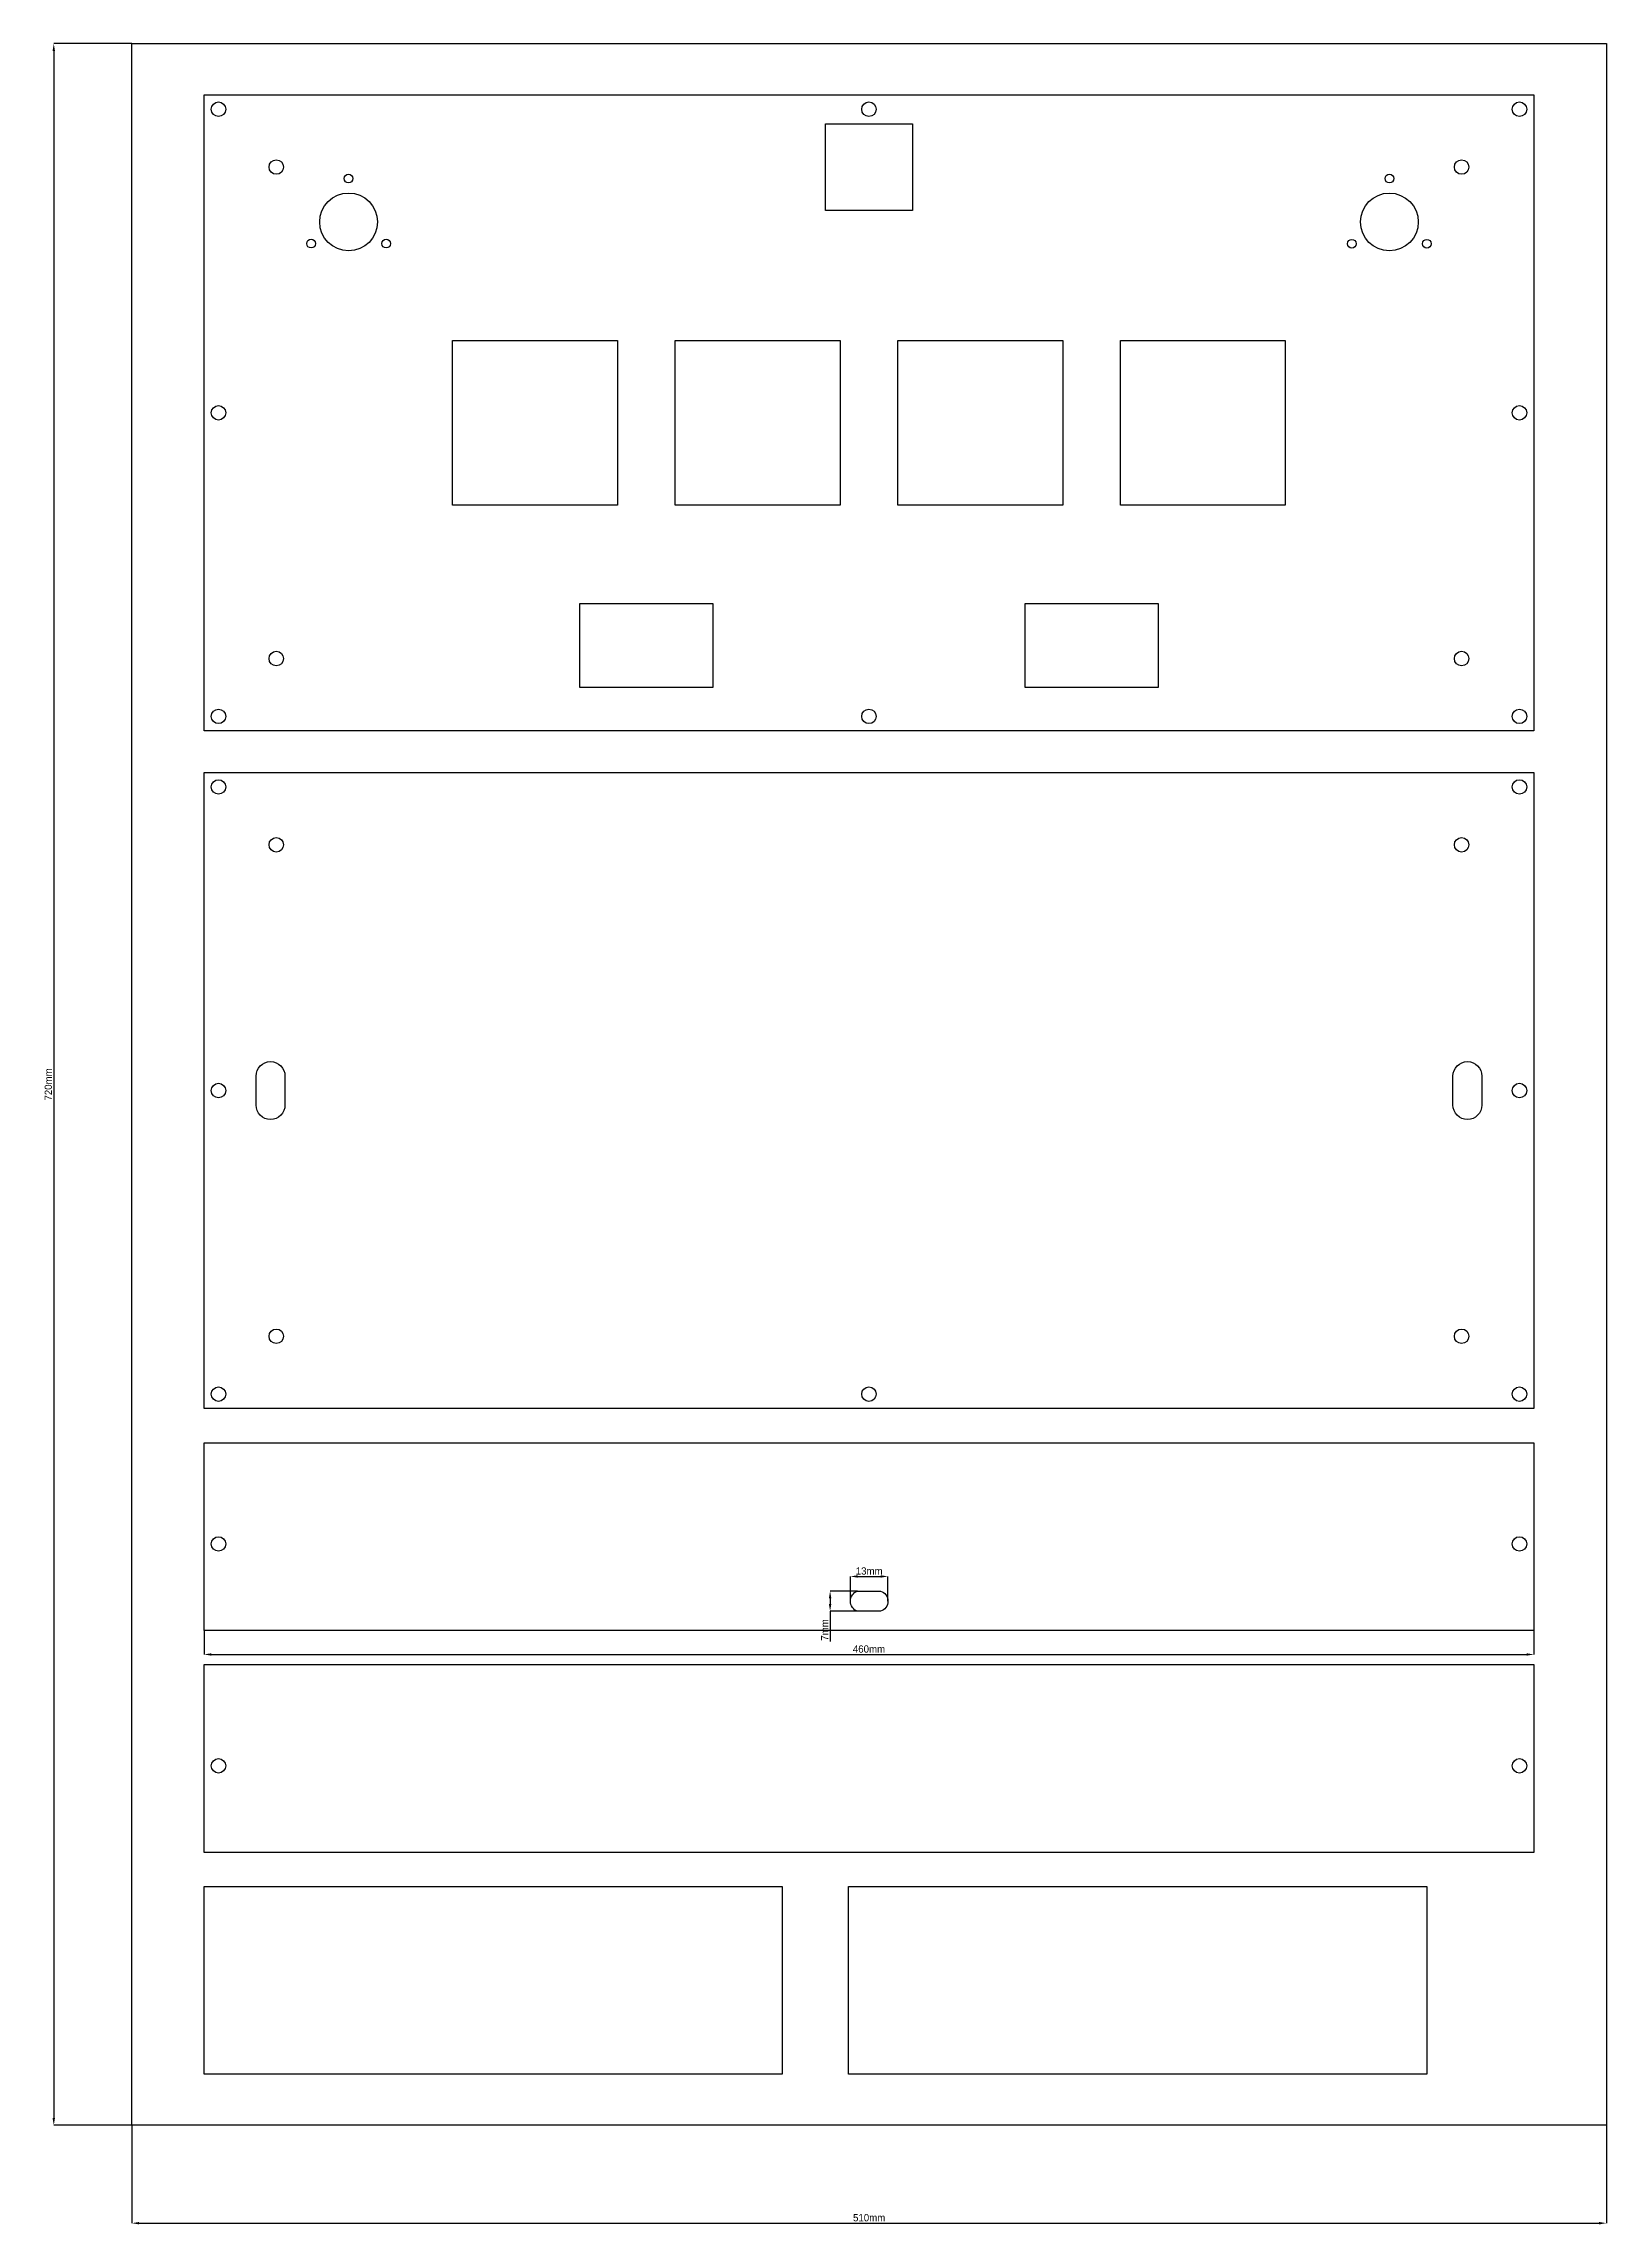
# Model space of a CAD drawing. Header units: millimetres. Extents: x -442 to 98, y -293 to 461.
import ezdxf

# ---------------------------------------------------------------- set-up
doc = ezdxf.new("R2010")
doc.units = ezdxf.units.MM
doc.layers.add('Corte A (3mm Acr. Negro)', color=210, linetype='Continuous')
doc.layers.add('Corte B (5mm Acr. Transp.) Todo Junto', color=210, linetype='Continuous')
doc.dimstyles.new('ISO-25', dxfattribs={"dimtxt": 2.5, "dimasz": 2.5, "dimexe": 1.25, "dimexo": 0.625, "dimtad": 1, "dimtxsty": 'Standard', "dimcen": 2.5, "dimadec": 0, "dimazin": 0, "dimtfac": 1, "dimtmove": 0, "dimatfit": 3, "dimfxl": 1, "dimarcsym": 0})

# ---------------------------------------------------------------- blocks, each defined once
blk = doc.blocks.new('*D3')
at = {"layer": 'Corte A (3mm Acr. Negro)', "color": 0, "lineweight": -2, "transparency": 16777216}
for p, q in [((-411.73, 460.89), (-438.76, 460.89)), ((-438.76, 458.39), (-438.76, -256.61)), ((-411.73, -259.11), (-438.76, -259.11))]:
    blk.add_line(p, q, dxfattribs=at)
at = {"layer": 'Corte A (3mm Acr. Negro)', "color": 0, "transparency": 16777216}
for points in [[(-439.18, 458.39), (-438.35, 458.39), (-438.76, 460.89)], [(-439.18, -256.61), (-438.35, -256.61), (-438.76, -259.11)]]:
    blk.add_solid(points, dxfattribs=at)
at = {"layer": 'Defpoints', "color": 0, "transparency": 16777216}
for p in [(-411.73, 460.89), (-438.76, -259.11), (-411.73, -259.11)]:
    blk.add_point(p, dxfattribs=at)
at = {"layer": 'Corte A (3mm Acr. Negro)', "color": 0, "transparency": 16777216, "insert": (-440.64, 100.89), "char_height": 2.5, "attachment_point": 5, "rotation": 90}
blk.add_mtext('720mm', dxfattribs=at)
blk = doc.blocks.new('*D4')
at = {"layer": 'Corte A (3mm Acr. Negro)', "color": 0, "lineweight": -2, "transparency": 16777216}
for p, q in [((-411.73, -259.11), (-411.73, -292.97)), ((98.27, -259.11), (98.27, -292.97)), ((-409.23, -292.97), (95.77, -292.97))]:
    blk.add_line(p, q, dxfattribs=at)
at = {"layer": 'Corte A (3mm Acr. Negro)', "color": 0, "transparency": 16777216}
for points in [[(-409.23, -292.55), (-409.23, -293.39), (-411.73, -292.97)], [(95.77, -292.55), (95.77, -293.39), (98.27, -292.97)]]:
    blk.add_solid(points, dxfattribs=at)
at = {"layer": 'Defpoints', "color": 0, "transparency": 16777216}
for p in [(-411.73, -259.11), (98.27, -259.11), (98.27, -292.97)]:
    blk.add_point(p, dxfattribs=at)
at = {"layer": 'Corte A (3mm Acr. Negro)', "color": 0, "transparency": 16777216, "insert": (-156.73, -291.09), "char_height": 2.5, "attachment_point": 5}
blk.add_mtext('510mm', dxfattribs=at)
blk = doc.blocks.new('*D5')
at = {"layer": 'Corte A (3mm Acr. Negro)', "color": 0, "lineweight": -2, "transparency": 16777216}
for p, q in [((-160.78, -74.33), (-170.24, -74.33)), ((-170.24, -76.83), (-170.24, -78.83)), ((-160.78, -81.33), (-170.24, -81.33)), ((-170.24, -81.33), (-170.24, -91.75))]:
    blk.add_line(p, q, dxfattribs=at)
at = {"layer": 'Corte A (3mm Acr. Negro)', "color": 0, "transparency": 16777216}
for points in [[(-170.65, -76.83), (-169.82, -76.83), (-170.24, -74.33)], [(-170.65, -78.83), (-169.82, -78.83), (-170.24, -81.33)]]:
    blk.add_solid(points, dxfattribs=at)
at = {"layer": 'Defpoints', "color": 0, "transparency": 16777216}
for p in [(-160.78, -74.33), (-170.24, -81.33), (-160.78, -81.33)]:
    blk.add_point(p, dxfattribs=at)
at = {"layer": 'Corte A (3mm Acr. Negro)', "color": 0, "transparency": 16777216, "insert": (-172.11, -87.79), "char_height": 2.5, "attachment_point": 5, "rotation": 90}
blk.add_mtext('7mm', dxfattribs=at)
blk = doc.blocks.new('*D11')
at = {"layer": 'Corte A (3mm Acr. Negro)', "color": 0, "lineweight": -2, "transparency": 16777216}
for p, q in [((-386.79, -88.03), (-386.79, -96.26)), ((73.21, -88.03), (73.21, -96.26)), ((-384.29, -96.26), (70.71, -96.26))]:
    blk.add_line(p, q, dxfattribs=at)
at = {"layer": 'Corte A (3mm Acr. Negro)', "color": 0, "transparency": 16777216}
for points in [[(-384.29, -95.85), (-384.29, -96.68), (-386.79, -96.26)], [(70.71, -95.85), (70.71, -96.68), (73.21, -96.26)]]:
    blk.add_solid(points, dxfattribs=at)
at = {"layer": 'Defpoints', "color": 0, "transparency": 16777216}
for p in [(-386.79, -88.03), (73.21, -88.03), (73.21, -96.26)]:
    blk.add_point(p, dxfattribs=at)
at = {"layer": 'Corte A (3mm Acr. Negro)', "color": 0, "transparency": 16777216, "insert": (-156.79, -94.39), "char_height": 2.5, "attachment_point": 5}
blk.add_mtext('460mm', dxfattribs=at)
blk = doc.blocks.new('*D12')
at = {"layer": 'Corte A (3mm Acr. Negro)', "color": 0, "lineweight": -2, "transparency": 16777216}
for p, q in [((-163.22, -77.83), (-163.22, -69.28)), ((-160.72, -69.28), (-152.72, -69.28)), ((-150.22, -77.83), (-150.22, -69.28))]:
    blk.add_line(p, q, dxfattribs=at)
at = {"layer": 'Corte A (3mm Acr. Negro)', "color": 0, "transparency": 16777216}
for points in [[(-160.72, -68.87), (-160.72, -69.7), (-163.22, -69.28)], [(-152.72, -68.87), (-152.72, -69.7), (-150.22, -69.28)]]:
    blk.add_solid(points, dxfattribs=at)
at = {"layer": 'Defpoints', "color": 0, "transparency": 16777216}
for p in [(-150.22, -69.28), (-163.22, -77.83), (-150.22, -77.83)]:
    blk.add_point(p, dxfattribs=at)
at = {"layer": 'Corte A (3mm Acr. Negro)', "color": 0, "transparency": 16777216, "insert": (-156.72, -67.41), "char_height": 2.5, "attachment_point": 5}
blk.add_mtext('13mm', dxfattribs=at)

msp = doc.modelspace()

# ---------------------------------------------------------------- linework, layer by layer
at = {"layer": 'Corte A (3mm Acr. Negro)'}
for points in [[(-411.732, 460.888), (98.273, 460.888), (98.273, -259.109), (-411.732, -259.109)], [(-386.792, 208.776), (73.208, 208.776), (73.208, -11.224), (-386.792, -11.224)], [(-386.792, -23.032), (73.208, -23.032), (73.208, -88.032), (-386.792, -88.032)], [(-386.792, -99.784), (73.208, -99.784), (73.208, -164.784), (-386.792, -164.784)], [(-386.792, -241.477), (-386.792, -176.477), (-186.792, -176.477), (-186.792, -241.477)], [(-163.864, -241.477), (-163.864, -176.477), (36.136, -176.477), (36.136, -241.477)]]:
    msp.add_lwpolyline(points, close=True, dxfattribs=at)
for points in [[(-368.792, 103.776, -1), (-358.792, 103.776), (-358.792, 93.776, -1), (-368.792, 93.776)], [(45.208, 103.776, -1), (55.208, 103.776), (55.208, 93.776, -1), (45.208, 93.776)], [(-152.807, -74.33, -0.7387434), (-152.807, -81.33), (-160.777, -81.33, -0.6974337), (-160.777, -74.33)]]:
    msp.add_lwpolyline(points, format="xyb", close=True, dxfattribs=at)
for centre in [(-381.792, 438.195), (-381.792, 438.195), (-381.792, 438.195), (-381.792, 438.195), (-156.792, 438.195), (68.208, 438.195), (68.208, 438.195), (68.208, 438.195), (68.208, 438.195), (-361.792, 418.195), (-361.792, 418.195), (-361.792, 418.195), (-361.792, 418.195), (48.208, 418.195), (48.208, 418.195), (48.208, 418.195), (48.208, 418.195), (-381.792, 333.195), (-381.792, 333.195), (-381.792, 333.195), (-381.792, 333.195), (68.208, 333.195), (68.208, 333.195), (68.208, 333.195), (68.208, 333.195), (-361.792, 248.195), (-361.792, 248.195), (-361.792, 248.195), (-361.792, 248.195), (48.208, 248.195), (48.208, 248.195), (48.208, 248.195), (48.208, 248.195), (-381.792, 228.195), (-381.792, 228.195), (-381.792, 228.195), (-381.792, 228.195), (-156.792, 228.195), (68.208, 228.195), (68.208, 228.195), (68.208, 228.195), (68.208, 228.195), (-381.792, 203.776), (-381.792, 203.776), (-381.792, 203.776), (-381.792, 203.776), (68.208, 203.776), (68.208, 203.776), (68.208, 203.776), (68.208, 203.776), (-361.792, 183.776), (-361.792, 183.776), (-361.792, 183.776), (-361.792, 183.776), (48.208, 183.776), (48.208, 183.776), (48.208, 183.776), (48.208, 183.776), (-381.792, 98.776), (-381.792, 98.776), (-381.792, 98.776), (-381.792, 98.776), (68.208, 98.776), (68.208, 98.776), (68.208, 98.776), (68.208, 98.776), (-361.792, 13.776), (-361.792, 13.776), (-361.792, 13.776), (-361.792, 13.776), (48.208, 13.776), (48.208, 13.776), (48.208, 13.776), (48.208, 13.776), (-381.792, -6.224), (-381.792, -6.224), (-381.792, -6.224), (-381.792, -6.224), (-156.792, -6.224), (68.208, -6.224), (68.208, -6.224), (68.208, -6.224), (68.208, -6.224), (-381.788, -58.032), (68.204, -58.032), (-381.788, -134.784), (68.204, -134.784)]:
    msp.add_circle(centre, 2.5, dxfattribs=at)
at = {"layer": 'Corte B (5mm Acr. Transp.) Todo Junto'}
for points in [[(-386.792, 443.195), (73.208, 443.195), (73.208, 223.195), (-386.792, 223.195)], [(-171.792, 433.195), (-141.792, 433.195), (-141.792, 403.195), (-171.792, 403.195)], [(-300.793, 358.198), (-243.793, 358.198), (-243.793, 301.198), (-300.793, 301.198)], [(-223.793, 358.198), (-166.793, 358.198), (-166.793, 301.198), (-223.793, 301.198)], [(-146.793, 358.198), (-89.793, 358.198), (-89.793, 301.198), (-146.793, 301.198)], [(-69.793, 358.198), (-12.793, 358.198), (-12.793, 301.198), (-69.793, 301.198)], [(-256.788, 267.196), (-210.788, 267.196), (-210.788, 238.196), (-256.788, 238.196)], [(-102.788, 267.196), (-56.788, 267.196), (-56.788, 238.196), (-102.788, 238.196)]]:
    msp.add_lwpolyline(points, close=True, dxfattribs=at)
for centre, radius in [((-336.788, 414.199), 1.5), ((23.21, 414.194), 1.5), ((-336.788, 399.199), 10), ((23.21, 399.194), 10), ((-349.778, 391.699), 1.5), ((-323.797, 391.699), 1.5), ((10.22, 391.694), 1.5), ((36.2, 391.694), 1.5)]:
    msp.add_circle(centre, radius, dxfattribs=at)

# ---------------------------------------------------------------- dimensions: what is measured, and where the dimension line sits
at = {"layer": 'Corte A (3mm Acr. Negro)', "color": 3}
for base, p1, p2, picture, middle in [((-438.764, -259.109), (-411.732, 460.888), (-411.732, -259.109), '*D3', (-440.639, 100.89)), ((-170.236, -81.33), (-160.777, -74.33), (-160.777, -81.33), '*D5', (-172.111, -87.788))]:
    dim = msp.add_linear_dim(base=base, p1=p1, p2=p2, angle=90, dimstyle='ISO-25', override={"dimexe": 0, "dimexo": 0, "dimpost": 'mm'}, dxfattribs=at)
    dim.commit()
    dim.dimension.update_dxf_attribs({"geometry": picture, "text_midpoint": middle})
for base, p1, p2, picture, middle in [((-150.221, -69.282), (-163.218, -77.83), (-150.221, -77.83), '*D12', (-156.719, -67.407)), ((73.208, -96.265), (-386.792, -88.032), (73.208, -88.032), '*D11', (-156.792, -94.39)), ((98.2726, -292.9694), (-411.732, -259.1087), (98.2726, -259.1087), '*D4', (-156.7297, -291.0944))]:
    dim = msp.add_linear_dim(base=base, p1=p1, p2=p2, dimstyle='ISO-25', override={"dimexe": 0, "dimexo": 0, "dimpost": 'mm'}, dxfattribs=at)
    dim.commit()
    dim.dimension.update_dxf_attribs({"geometry": picture, "text_midpoint": middle})

doc.saveas('drawing.dxf')
